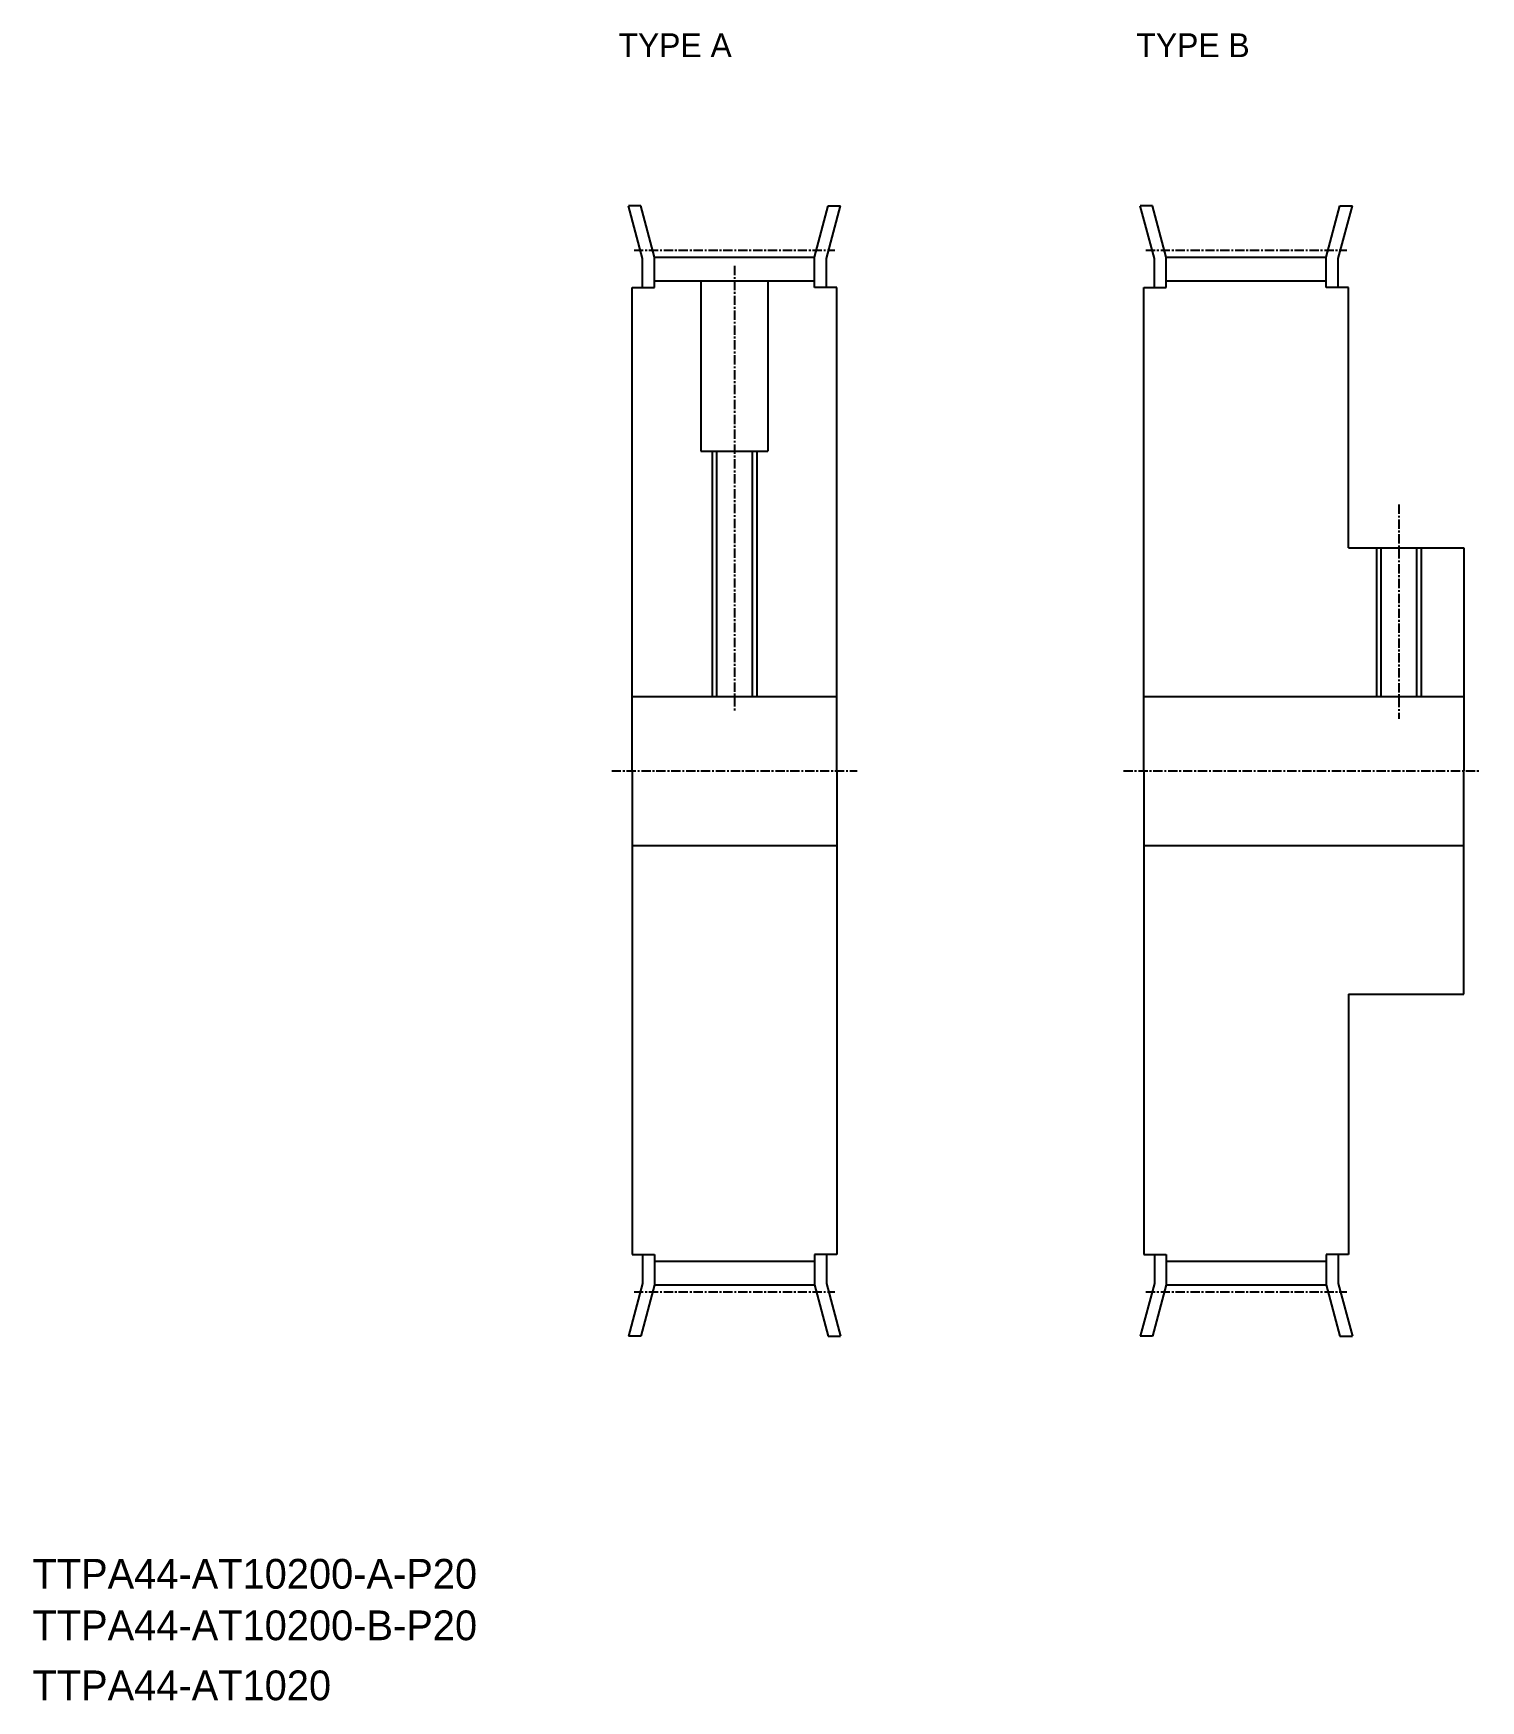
# Model space of a CAD drawing. Extents: x 29 to 223, y 43 to 267.
import ezdxf

# ---------------------------------------------------------------- set-up
doc = ezdxf.new("R2010")
doc.units = 0
doc.linetypes.add('CENTER', pattern=[2, 1.25, -0.25, 0.25, -0.25])
doc.layers.get('0').update_dxf_attribs({"linetype": 'CONTINUOUS'})
doc.layers.add('CENTER', color=1, linetype='CENTER')

msp = doc.modelspace()

# ---------------------------------------------------------------- linework, layer by layer
at = {"color": 7, "linetype": 'CONTINUOUS'}
for p, q in [((110.59, 236.86), (108.68, 243.97)), ((110.34, 243.97), (108.68, 243.97)), ((112.19, 237.07), (110.34, 243.97)), ((133.69, 237.07), (135.53, 243.97)), ((135.29, 236.86), (137.19, 243.97)), ((135.53, 243.97), (137.19, 243.97)), ((179.38, 236.86), (177.48, 243.97)), ((179.13, 243.97), (177.48, 243.97)), ((180.98, 237.07), (179.13, 243.97)), ((202.48, 237.07), (204.33, 243.97)), ((204.08, 236.86), (205.99, 243.97)), ((204.33, 243.97), (205.99, 243.97)), ((110.59, 232.97), (110.59, 236.86)), ((112.19, 232.97), (112.19, 237.07)), ((112.19, 237.07), (133.69, 237.07)), ((133.69, 232.97), (133.69, 237.07)), ((135.29, 232.97), (135.29, 236.86)), ((179.38, 232.97), (179.38, 236.86)), ((180.98, 237.07), (202.48, 237.07)), ((180.98, 232.97), (180.98, 237.07)), ((202.48, 232.97), (202.48, 237.07)), ((204.08, 232.97), (204.08, 236.86)), ((112.19, 233.87), (133.69, 233.87)), ((118.44, 233.87), (118.44, 210.97)), ((127.44, 233.87), (127.44, 210.97)), ((180.98, 233.87), (202.48, 233.87)), ((109.19, 167.97), (109.19, 232.97)), ((109.19, 232.97), (112.19, 232.97)), ((136.69, 232.97), (133.69, 232.97)), ((136.69, 167.97), (136.69, 232.97)), ((177.98, 167.97), (177.98, 232.97)), ((177.98, 232.97), (180.98, 232.97)), ((205.48, 232.97), (202.48, 232.97)), ((205.48, 197.97), (205.48, 232.97)), ((118.44, 210.97), (127.44, 210.97)), ((120.54, 210.97), (120.54, 177.97)), ((125.34, 210.97), (125.34, 177.97)), ((205.48, 197.97), (220.98, 197.97)), ((209.83, 197.97), (209.83, 177.97)), ((214.63, 197.97), (214.63, 177.97)), ((220.98, 197.97), (220.98, 167.97)), ((109.19, 177.97), (136.69, 177.97)), ((177.98, 177.97), (220.98, 177.97)), ((109.19, 167.97), (109.19, 102.97)), ((136.69, 167.97), (136.69, 102.97)), ((177.98, 167.97), (177.98, 102.97)), ((220.98, 137.97), (220.98, 167.97)), ((109.19, 157.97), (136.69, 157.97)), ((177.98, 157.97), (220.98, 157.97)), ((205.48, 137.97), (220.98, 137.97)), ((205.48, 137.97), (205.48, 102.97)), ((109.19, 102.97), (112.19, 102.97)), ((110.59, 102.97), (110.59, 99.08)), ((112.19, 102.97), (112.19, 98.87)), ((112.19, 102.07), (133.69, 102.07)), ((133.69, 102.97), (133.69, 98.87)), ((136.69, 102.97), (133.69, 102.97)), ((135.29, 102.97), (135.29, 99.08)), ((177.98, 102.97), (180.98, 102.97)), ((179.38, 102.97), (179.38, 99.08)), ((180.98, 102.97), (180.98, 98.87)), ((180.98, 102.07), (202.48, 102.07)), ((202.48, 102.97), (202.48, 98.87)), ((205.48, 102.97), (202.48, 102.97)), ((204.08, 102.97), (204.08, 99.08)), ((110.59, 99.08), (108.68, 91.97)), ((112.19, 98.87), (110.34, 91.97)), ((112.19, 98.87), (133.69, 98.87)), ((133.69, 98.87), (135.53, 91.97)), ((135.29, 99.08), (137.19, 91.97)), ((179.38, 99.08), (177.48, 91.97)), ((180.98, 98.87), (179.13, 91.97)), ((180.98, 98.87), (202.48, 98.87)), ((202.48, 98.87), (204.33, 91.97)), ((204.08, 99.08), (205.99, 91.97)), ((110.34, 91.97), (108.68, 91.97)), ((135.53, 91.97), (137.19, 91.97)), ((179.13, 91.97), (177.48, 91.97)), ((204.33, 91.97), (205.99, 91.97))]:
    msp.add_line(p, q, dxfattribs=at)
at = {"color": 3, "linetype": 'CONTINUOUS'}
for p, q in [((119.94, 210.97), (119.94, 177.97)), ((125.94, 210.97), (125.94, 177.97)), ((209.23, 197.97), (209.23, 177.97)), ((215.23, 197.97), (215.23, 177.97))]:
    msp.add_line(p, q, dxfattribs=at)
at = {"layer": 'CENTER', "color": 1, "linetype": 'CENTER'}
for p, q in [((109.44, 238), (136.44, 238)), ((178.23, 238), (205.23, 238)), ((122.94, 235.87), (122.94, 175.97)), ((212.23, 203.79), (212.23, 174.97)), ((106.44, 167.97), (139.44, 167.97)), ((175.23, 167.97), (223.23, 167.97)), ((109.44, 97.94), (136.44, 97.94)), ((178.23, 97.94), (205.23, 97.94))]:
    msp.add_line(p, q, dxfattribs=at)

# ---------------------------------------------------------------- texts
at = {"color": 7, "linetype": 'CONTINUOUS'}
for s, height, p in [('TYPE A', 3.2, (107.36, 263.94)), ('TYPE B', 3.2, (176.97, 263.94)), ('TTPA44-AT10200-A-P20', 4, (28.59, 58.04)), ('TTPA44-AT10200-B-P20', 4, (28.59, 51.11)), ('TTPA44-AT1020', 4, (28.59, 43.04))]:
    msp.add_text(s, height=height, dxfattribs=at).set_placement(p)

doc.saveas('drawing.dxf')
